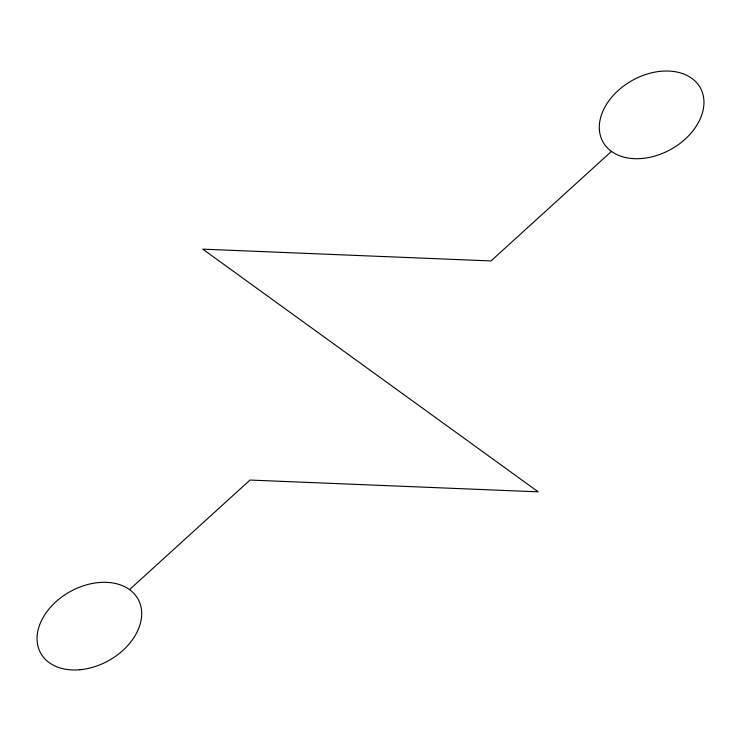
<?xml version="1.0" encoding="UTF-8"?>
<svg xmlns="http://www.w3.org/2000/svg" width="741" height="741" viewBox="0 0 741 741"><rect width="100%" height="100%" fill="white"/><g stroke="black" fill="none" stroke-linecap="round" stroke-linejoin="round"><path stroke-width="1.11" d="M129.527 589.623L250.013 480.057L538.225 491.839L202.775 249.161L490.987 260.943L611.473 151.377M79.759 669.753A55.677 39.505 -29 0 0 138.724 600.405A55.677 39.505 -29 0 0 49.628 608.268A55.677 39.505 -29 0 0 79.759 669.753M642.021 158.472A55.677 39.505 -29 0 0 700.986 89.124A55.677 39.505 -29 0 0 611.89 96.988A55.677 39.505 -29 0 0 642.021 158.472"/></g></svg>
